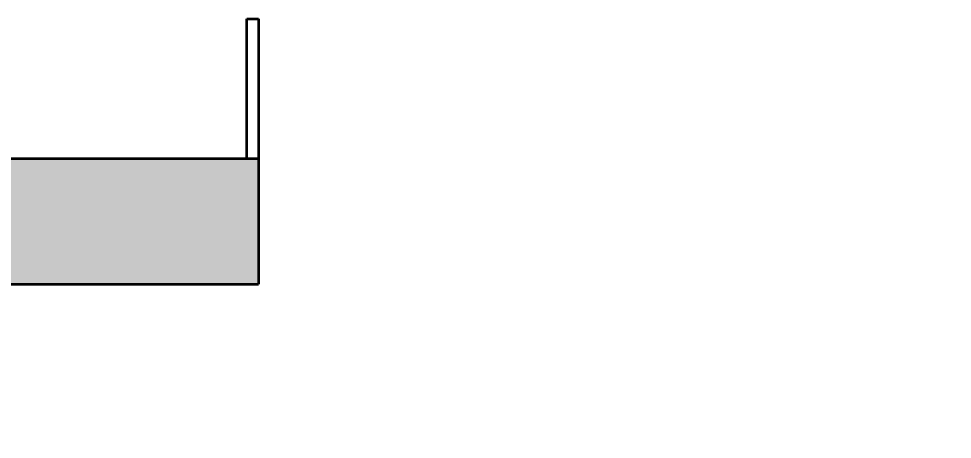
# Model space of a CAD drawing. Header units: metres. Extents: x -90 to 10476, y -9 to 23.
# Drawn here: x -10.92 to -2.89, y 2.49 to 6.1 of the extents above; entities that cross this region are included whole.
import ezdxf

# ---------------------------------------------------------------- set-up
doc = ezdxf.new("R2010")
doc.units = ezdxf.units.M
doc.header["$LTSCALE"] = 5
doc.header["$MEASUREMENT"] = 0
doc.layers.add('A-ELEV-MBE1', color=7, linetype='Continuous', lineweight=35)
doc.layers.add('A-SECT-PATT', color=8, linetype='Continuous', lineweight=18)

msp = doc.modelspace()

# ---------------------------------------------------------------- hatches: boundary and pattern name
at = {"layer": 'A-SECT-PATT'}
h = msp.add_hatch(dxfattribs=at)
h.set_pattern_fill('DOTS', color=256, angle=90, style=0)
h.set_pattern_definition([(360, (-27.229185, -8.525035), (0.03125, 0.0625), [0, -0.0625])])
h.paths.add_polyline_path([(-21.6739, 4.9272), (-21.2063, 4.9272), (-21.2063, 4.8979), (-18.0486, 4.8979), (-18.0486, 4.7979), (-18.0486, 4.6479), (-18.2477, 4.6479), (-18.2477, 4.2979), (-17.4977, 4.2979), (-17.4977, 4.6479), (-17.6969, 4.6479), (-17.6969, 4.7979), (-14.2986, 4.7979), (-14.2986, 4.5729), (-14.3443, 4.5729), (-14.5536, 4.5729), (-14.5536, 4.2229), (-13.8036, 4.2229), (-13.8036, 4.5729), (-14.0028, 4.5729), (-14.0486, 4.5729), (-14.0486, 4.7979), (-12.3502, 4.7979), (-12.3502, 4.6479), (-12.5494, 4.6479), (-12.5494, 4.2979), (-11.7994, 4.2979), (-11.7994, 4.6479), (-11.9986, 4.6479), (-11.9986, 4.7979), (-11.9986, 4.8979), (-8.8586, 4.8979), (-8.8586, 3.8188), (-21.6739, 3.8188)])
h.paths.add_polyline_path([(-17.869, 3.8514), (-18.0873, 3.8514), (-18.0873, 3.7364), (-17.869, 3.7364)], flags=9)
h.paths.add_polyline_path([(-14.1029, 3.8407), (-14.3139, 3.8407), (-14.3139, 3.7258), (-14.1029, 3.7258)], flags=9)
h.paths.add_polyline_path([(-11.9863, 3.8417), (-12.2046, 3.8417), (-12.2046, 3.7267), (-11.9863, 3.7267)], flags=9)

# ---------------------------------------------------------------- linework, layer by layer
at = {"layer": 'A-ELEV-MBE1'}
for p, q in [((-8.9586, 4.9979), (-8.9586, 6.0998)), ((-8.9586, 6.0998), (-8.8586, 6.0998)), ((-8.9586, 4.8979), (-8.9586, 6.0998)), ((-8.9586, 6.0998), (-8.8586, 6.0998)), ((-8.8586, 6.0998), (-8.8586, 4.9979)), ((-8.8586, 6.0998), (-8.8586, 4.8979)), ((-11.9986, 4.8979), (-8.8586, 4.8979)), ((-8.8586, 4.8979), (-8.8586, 3.8188)), ((-21.6739, 3.8188), (-8.8586, 3.8188))]:
    msp.add_line(p, q, dxfattribs=at)

doc.saveas('drawing.dxf')
